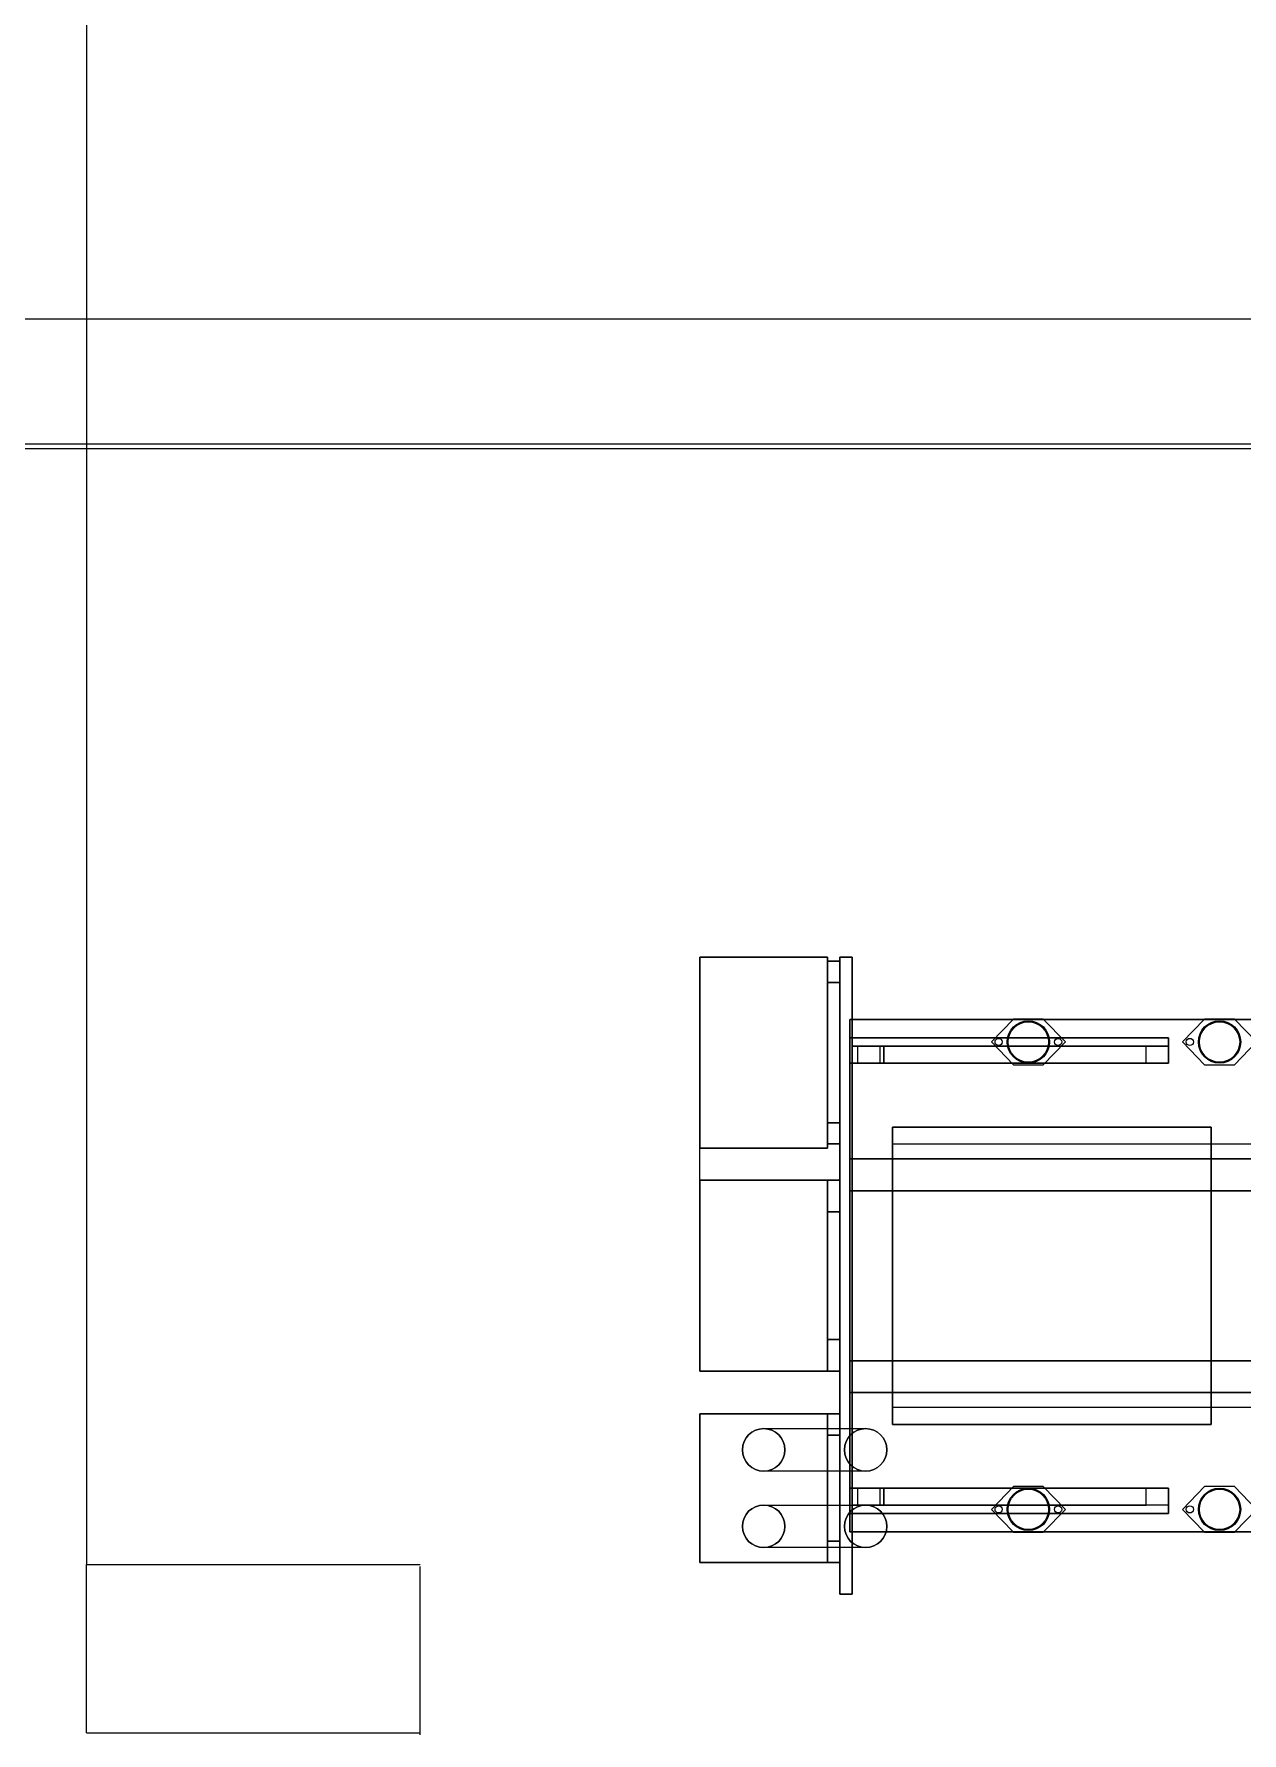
# Model space of a CAD drawing. Header units: inches. Extents: x -1128 to 651, y 96 to 845.
# Drawn here: x -973.783 to -971.213, y 693.294 to 696.908 of the extents above; entities that cross this region are included whole.
import ezdxf

# ---------------------------------------------------------------- set-up
doc = ezdxf.new("R2010")
doc.units = ezdxf.units.IN
doc.header["$MEASUREMENT"] = 0
doc.linetypes.add('DASH', pattern=[0.35, 0.25, -0.1])
for name, color, linetype in [('CABLE ROUTE OF GENERATOR AND MCC ROOM-EMBED 1_DWG$0$DwgTemplate', 7, 'Continuous'), ('EQUIPMENT LAYOUT OF TOTAL LLIGHTING-EMBED 1_DWG$0$DwgTemplate', 7, 'Continuous'), ('硅胶总平面底图 工艺装置区', 253, 'Continuous')]:
    doc.layers.add(name, color=color, linetype=linetype)

msp = doc.modelspace()

# ---------------------------------------------------------------- linework, layer by layer
at = {"color": 200, "linetype": 'DASH', "lineweight": -3, "ltscale": 500}
msp.add_line((-973.6715, 693.2942), (-973.6715, 693.6523), dxfattribs=at)
at = {"layer": 'CABLE ROUTE OF GENERATOR AND MCC ROOM-EMBED 1_DWG$0$DwgTemplate', "color": 200, "linetype": 'Continuous', "lineweight": -3}
for p, q in [((-973.6715, 693.6523), (-972.9613, 693.6523)), ((-973.6715, 693.6523), (-972.9613, 693.6523)), ((-972.9613, 693.2905), (-972.9613, 693.6487))]:
    msp.add_line(p, q, dxfattribs=at)
msp.add_lwpolyline([(-973.6715, 697.1588), (-973.6715, 693.6523)], dxfattribs=at)
at = {"layer": 'EQUIPMENT LAYOUT OF TOTAL LLIGHTING-EMBED 1_DWG$0$DwgTemplate', "color": 200, "linetype": 'Continuous', "lineweight": -3}
for p, q in [((-973.6715, 693.6523), (-972.9613, 693.6523)), ((-973.6715, 693.6523), (-972.9613, 693.6523)), ((-973.6715, 693.2942), (-972.9613, 693.2942)), ((-973.6715, 693.2942), (-972.9613, 693.2942))]:
    msp.add_line(p, q, dxfattribs=at)
at = {"layer": '硅胶总平面底图 工艺装置区', "color": 253, "linetype": 'Continuous', "lineweight": 0}
for p, q in [((-974.9974, 696.3022), (-967.6968, 696.3022)), ((-974.9974, 696.0267), (-967.6968, 696.0267)), ((-974.9927, 696.0365), (-967.6921, 696.0365)), ((-972.3663, 694.9449), (-972.3663, 694.5382)), ((-972.3663, 694.9449), (-972.3663, 694.5382)), ((-972.3663, 694.9449), (-972.0951, 694.9449)), ((-972.0951, 694.9449), (-972.3663, 694.9449)), ((-972.3663, 694.5382), (-972.3663, 694.9449)), ((-972.3663, 694.5382), (-972.3663, 694.9449)), ((-972.0951, 694.9449), (-972.3663, 694.9449)), ((-972.0951, 694.9449), (-972.3663, 694.9449)), ((-972.3663, 694.9449), (-972.0951, 694.9449)), ((-972.0951, 694.9449), (-972.3663, 694.9449)), ((-972.3663, 694.187), (-972.3663, 694.9449)), ((-972.3663, 694.187), (-972.3663, 694.9449)), ((-972.0951, 694.5382), (-972.0951, 694.9449)), ((-972.0951, 694.5382), (-972.0951, 694.9449)), ((-972.0951, 694.9449), (-972.0951, 694.5382)), ((-972.0951, 694.9449), (-972.0951, 694.5382)), ((-972.0951, 694.9449), (-972.0951, 694.5382)), ((-972.0951, 694.9449), (-972.0951, 694.5382)), ((-972.0951, 694.9359), (-972.0951, 694.8907)), ((-972.0951, 694.9359), (-972.0951, 694.8907)), ((-972.0951, 694.9359), (-972.0689, 694.9359)), ((-972.0951, 694.9359), (-972.0689, 694.9359)), ((-972.0951, 694.8907), (-972.0951, 694.9359)), ((-972.0951, 694.8907), (-972.0951, 694.9359)), ((-972.0689, 694.9359), (-972.0951, 694.9359)), ((-972.0689, 694.9359), (-972.0951, 694.9359)), ((-972.0689, 694.9359), (-972.0951, 694.9359)), ((-972.0689, 694.9359), (-972.0951, 694.9359)), ((-972.0951, 694.9359), (-972.0951, 694.8907)), ((-972.0951, 694.9359), (-972.0951, 694.8907)), ((-972.0689, 694.9449), (-972.0427, 694.9449)), ((-972.0427, 694.9449), (-972.0689, 694.9449)), ((-972.0427, 694.9449), (-972.0689, 694.9449)), ((-972.0427, 694.9449), (-972.0689, 694.9449)), ((-972.0689, 694.9449), (-972.0689, 693.5892)), ((-972.0689, 694.9449), (-972.0689, 693.5892)), ((-972.0689, 693.5892), (-972.0689, 694.9449)), ((-972.0689, 693.5892), (-972.0689, 694.9449)), ((-972.0689, 694.9449), (-972.0427, 694.9449)), ((-972.0427, 694.9449), (-972.0689, 694.9449)), ((-972.0689, 694.9449), (-972.0689, 693.5892)), ((-972.0689, 694.9449), (-972.0689, 693.5892)), ((-972.0427, 694.9449), (-972.0689, 694.9449)), ((-972.0427, 694.9449), (-972.0689, 694.9449)), ((-972.0689, 693.5892), (-972.0689, 694.9449)), ((-972.0689, 693.5892), (-972.0689, 694.9449)), ((-972.0689, 694.9449), (-972.0689, 693.5892)), ((-972.0689, 694.9449), (-972.0689, 693.5892)), ((-972.0427, 694.9449), (-972.0689, 694.9449)), ((-972.0427, 694.9449), (-972.0689, 694.9449)), ((-972.0689, 694.9359), (-972.0689, 694.9449)), ((-972.0689, 694.9359), (-972.0689, 694.9449)), ((-972.0689, 694.9449), (-972.0427, 694.9449)), ((-972.0427, 694.9449), (-972.0689, 694.9449)), ((-972.0427, 694.9449), (-972.0689, 694.9449)), ((-972.0427, 694.9449), (-972.0689, 694.9449)), ((-972.0689, 694.9359), (-972.0689, 694.9449)), ((-972.0689, 694.9359), (-972.0689, 694.9449)), ((-972.0689, 694.9359), (-972.0689, 694.8907)), ((-972.0689, 694.9359), (-972.0689, 694.8907)), ((-972.0689, 694.8907), (-972.0689, 694.9359)), ((-972.0689, 694.8907), (-972.0689, 694.9359)), ((-972.0689, 694.8907), (-972.0689, 694.9359)), ((-972.0689, 694.8907), (-972.0689, 694.9359)), ((-972.0689, 694.8907), (-972.0689, 694.9359)), ((-972.0689, 694.8907), (-972.0689, 694.9359)), ((-972.0427, 694.9449), (-972.0427, 693.5892)), ((-972.0427, 694.9449), (-972.0427, 693.5892)), ((-972.0427, 693.5892), (-972.0427, 694.9449)), ((-972.0427, 693.5892), (-972.0427, 694.9449)), ((-972.0427, 694.9449), (-972.0427, 693.9417)), ((-972.0427, 694.9449), (-972.0427, 693.9417)), ((-972.0427, 694.9449), (-972.0427, 693.5892)), ((-972.0427, 694.9449), (-972.0427, 693.5892)), ((-972.0427, 693.5892), (-972.0427, 694.9449)), ((-972.0427, 693.5892), (-972.0427, 694.9449)), ((-972.0427, 693.5892), (-972.0427, 694.9449)), ((-972.0427, 693.5892), (-972.0427, 694.9449)), ((-972.0427, 694.9449), (-972.0427, 693.9417)), ((-972.0427, 694.9449), (-972.0427, 693.9417)), ((-972.0951, 694.8907), (-972.0689, 694.8907)), ((-972.0951, 694.8907), (-972.0689, 694.8907)), ((-972.0689, 694.8907), (-972.0951, 694.8907)), ((-972.0689, 694.8907), (-972.0951, 694.8907)), ((-972.0951, 694.8907), (-972.0689, 694.8907)), ((-972.0951, 694.8907), (-972.0689, 694.8907)), ((-972.0689, 694.5924), (-972.0689, 694.8907)), ((-972.0689, 694.5924), (-972.0689, 694.8907)), ((-972.0689, 694.5924), (-972.0689, 694.8907)), ((-972.0689, 694.5924), (-972.0689, 694.8907)), ((-972.0472, 694.8121), (-972.0472, 693.722)), ((-972.0472, 694.8121), (-972.0472, 693.722)), ((-972.0472, 694.8121), (-972.0427, 694.8121)), ((-972.0427, 694.8121), (-972.0472, 694.8121)), ((-972.0472, 694.7732), (-972.0472, 694.8121)), ((-972.0472, 694.7732), (-972.0472, 694.8121)), ((-970.0334, 694.8121), (-972.0472, 694.8121)), ((-970.0334, 694.8121), (-972.0472, 694.8121)), ((-972.0427, 694.8121), (-971.1393, 694.8121)), ((-971.1393, 694.8121), (-972.0427, 694.8121)), ((-972.0427, 694.8121), (-971.1393, 694.8121)), ((-971.1393, 694.8121), (-972.0427, 694.8121)), ((-971.6992, 694.813), (-971.7462, 694.7642)), ((-971.7001, 694.8121), (-971.7462, 694.7642)), ((-971.6992, 694.813), (-971.7001, 694.8121)), ((-971.6992, 694.813), (-971.7001, 694.8121)), ((-971.6359, 694.813), (-971.6992, 694.813)), ((-971.6359, 694.813), (-971.6992, 694.813)), ((-971.6359, 694.813), (-971.6992, 694.813)), ((-971.6351, 694.8121), (-971.6359, 694.813)), ((-971.5889, 694.7642), (-971.6359, 694.813)), ((-971.6351, 694.8121), (-971.6359, 694.813)), ((-971.5889, 694.7642), (-971.6351, 694.8121)), ((-971.2925, 694.813), (-971.3395, 694.7642)), ((-971.2934, 694.8121), (-971.3395, 694.7642)), ((-971.2925, 694.813), (-971.2934, 694.8121)), ((-971.2925, 694.813), (-971.2934, 694.8121)), ((-971.2292, 694.813), (-971.2925, 694.813)), ((-971.2292, 694.813), (-971.2925, 694.813)), ((-971.2292, 694.813), (-971.2925, 694.813)), ((-971.2283, 694.8121), (-971.2292, 694.813)), ((-971.1822, 694.7642), (-971.2292, 694.813)), ((-971.2283, 694.8121), (-971.2292, 694.813)), ((-971.1822, 694.7642), (-971.2283, 694.8121)), ((-972.0472, 694.719), (-972.0472, 694.7732)), ((-972.0472, 694.719), (-972.0472, 694.7732)), ((-971.3693, 694.7732), (-972.0472, 694.7732)), ((-972.0472, 694.7732), (-971.3693, 694.7732)), ((-972.0472, 694.7732), (-972.0427, 694.7732)), ((-972.0472, 694.7732), (-972.0427, 694.7732)), ((-972.0472, 694.7732), (-972.0472, 694.719)), ((-972.0472, 694.7732), (-972.0472, 694.719)), ((-972.0472, 694.719), (-972.0472, 694.7732)), ((-972.0472, 694.719), (-972.0472, 694.7732)), ((-972.0427, 694.7732), (-971.3693, 694.7732)), ((-972.0427, 694.7732), (-971.3693, 694.7732)), ((-972.0427, 694.7732), (-971.3693, 694.7732)), ((-972.0427, 694.7732), (-971.3693, 694.7732)), ((-972.0427, 694.7551), (-972.0427, 694.719)), ((-972.0427, 694.7551), (-972.0427, 694.719)), ((-971.9749, 694.7551), (-972.0427, 694.7551)), ((-971.9749, 694.7551), (-972.0427, 694.7551)), ((-972.0427, 694.719), (-972.0427, 694.7551)), ((-972.0427, 694.719), (-972.0427, 694.7551)), ((-972.0427, 694.7551), (-971.9749, 694.7551)), ((-972.0427, 694.7551), (-971.9749, 694.7551)), ((-971.9749, 694.7551), (-972.0427, 694.7551)), ((-971.9749, 694.7551), (-972.0427, 694.7551)), ((-971.9829, 694.7551), (-972.0308, 694.7551)), ((-971.9829, 694.7551), (-972.0308, 694.7551)), ((-971.4172, 694.7551), (-972.0308, 694.7551)), ((-971.4172, 694.7551), (-972.0308, 694.7551)), ((-972.0308, 694.7551), (-972.0308, 694.719)), ((-972.0308, 694.7551), (-972.0308, 694.719)), ((-971.9829, 694.719), (-971.9829, 694.7551)), ((-971.9829, 694.719), (-971.9829, 694.7551)), ((-971.9829, 694.7551), (-971.9749, 694.7551)), ((-971.9749, 694.7551), (-971.9829, 694.7551)), ((-971.9749, 694.7551), (-971.9749, 694.719)), ((-971.9749, 694.7551), (-971.9749, 694.719)), ((-971.9749, 694.719), (-971.9749, 694.7551)), ((-971.9749, 694.719), (-971.9749, 694.7551)), ((-971.9749, 694.7551), (-971.3905, 694.7551)), ((-971.3905, 694.7551), (-971.9749, 694.7551)), ((-971.9749, 694.7551), (-971.3905, 694.7551)), ((-971.3905, 694.7551), (-971.9749, 694.7551)), ((-971.9749, 694.719), (-971.9749, 694.7551)), ((-971.9749, 694.719), (-971.9749, 694.7551)), ((-971.7462, 694.7642), (-971.6992, 694.7154)), ((-971.7462, 694.7642), (-971.6992, 694.7154)), ((-971.6359, 694.7154), (-971.5889, 694.7642)), ((-971.6359, 694.7154), (-971.5889, 694.7642)), ((-971.4172, 694.7551), (-971.3693, 694.7551)), ((-971.4172, 694.7551), (-971.3693, 694.7551)), ((-971.4172, 694.719), (-971.4172, 694.7551)), ((-971.4172, 694.719), (-971.4172, 694.7551)), ((-971.3905, 694.7551), (-971.3693, 694.7551)), ((-971.3693, 694.7551), (-971.3905, 694.7551)), ((-971.3693, 694.719), (-971.3693, 694.7732)), ((-971.3693, 694.719), (-971.3693, 694.7732)), ((-971.3693, 694.7732), (-971.3693, 694.719)), ((-971.3693, 694.7732), (-971.3693, 694.719)), ((-971.3693, 694.7732), (-971.3693, 694.719)), ((-971.3693, 694.7732), (-971.3693, 694.719)), ((-971.3693, 694.7551), (-971.3693, 694.719)), ((-971.3693, 694.7551), (-971.3693, 694.719)), ((-971.3395, 694.7642), (-971.2925, 694.7154)), ((-971.3395, 694.7642), (-971.2925, 694.7154)), ((-971.2292, 694.7154), (-971.1822, 694.7642)), ((-971.2292, 694.7154), (-971.1822, 694.7642)), ((-972.0427, 694.719), (-972.0472, 694.719)), ((-972.0472, 694.719), (-972.0427, 694.719)), ((-972.0472, 694.719), (-971.3693, 694.719)), ((-972.0472, 694.719), (-971.3693, 694.719)), ((-972.0472, 694.5155), (-972.0472, 694.719)), ((-972.0472, 694.5155), (-972.0472, 694.719)), ((-972.0427, 694.719), (-971.9749, 694.719)), ((-972.0427, 694.719), (-971.9749, 694.719)), ((-971.3905, 694.719), (-972.0427, 694.719)), ((-972.0427, 694.719), (-971.3905, 694.719)), ((-971.9749, 694.719), (-972.0427, 694.719)), ((-971.9749, 694.719), (-972.0427, 694.719)), ((-972.0427, 694.719), (-971.9749, 694.719)), ((-972.0427, 694.719), (-971.9749, 694.719)), ((-972.0308, 694.719), (-971.4172, 694.719)), ((-971.4172, 694.719), (-972.0308, 694.719)), ((-972.0308, 694.719), (-971.9829, 694.719)), ((-972.0308, 694.719), (-971.9829, 694.719)), ((-971.9749, 694.719), (-971.9829, 694.719)), ((-971.9749, 694.719), (-971.9829, 694.719)), ((-971.3905, 694.719), (-971.9749, 694.719)), ((-971.3905, 694.719), (-971.9749, 694.719)), ((-971.3905, 694.719), (-971.9749, 694.719)), ((-971.3905, 694.719), (-971.9749, 694.719)), ((-971.6992, 694.7154), (-971.6359, 694.7154)), ((-971.6992, 694.7154), (-971.6359, 694.7154)), ((-971.3693, 694.719), (-971.4172, 694.719)), ((-971.3693, 694.719), (-971.4172, 694.719)), ((-971.3693, 694.719), (-971.3905, 694.719)), ((-971.3905, 694.719), (-971.3693, 694.719)), ((-971.3693, 694.719), (-971.3905, 694.719)), ((-971.3693, 694.719), (-971.3905, 694.719)), ((-971.3693, 694.719), (-971.3905, 694.719)), ((-971.3905, 694.719), (-971.3693, 694.719)), ((-971.2925, 694.7154), (-971.2292, 694.7154)), ((-971.2925, 694.7154), (-971.2292, 694.7154)), ((-972.0951, 694.5924), (-972.0689, 694.5924)), ((-972.0951, 694.5924), (-972.0689, 694.5924)), ((-972.0689, 694.5924), (-972.0951, 694.5924)), ((-972.0689, 694.5924), (-972.0951, 694.5924)), ((-972.0951, 694.5924), (-972.0951, 694.5472)), ((-972.0951, 694.5924), (-972.0951, 694.5472)), ((-972.0951, 694.5472), (-972.0951, 694.5924)), ((-972.0951, 694.5472), (-972.0951, 694.5924)), ((-972.0689, 694.5924), (-972.0951, 694.5924)), ((-972.0689, 694.5924), (-972.0951, 694.5924)), ((-972.0951, 694.5924), (-972.0951, 694.5472)), ((-972.0951, 694.5924), (-972.0951, 694.5472)), ((-972.0689, 694.5472), (-972.0689, 694.5924)), ((-972.0689, 694.5472), (-972.0689, 694.5924)), ((-972.0689, 694.5472), (-972.0689, 694.5924)), ((-972.0689, 694.5472), (-972.0689, 694.5924)), ((-972.0689, 694.5924), (-972.0689, 694.5472)), ((-972.0689, 694.5924), (-972.0689, 694.5472)), ((-972.0689, 694.5472), (-972.0689, 694.5924)), ((-972.0689, 694.5472), (-972.0689, 694.5924)), ((-971.9568, 694.5833), (-971.9568, 693.9506)), ((-971.9568, 694.5833), (-971.9568, 693.9506)), ((-971.2789, 694.5833), (-971.9568, 694.5833)), ((-971.2789, 694.5833), (-971.9568, 694.5833)), ((-971.9568, 693.9506), (-971.9568, 694.5833)), ((-971.9568, 693.9506), (-971.9568, 694.5833)), ((-971.9568, 694.5833), (-971.2789, 694.5833)), ((-971.9568, 694.5833), (-971.2789, 694.5833)), ((-971.2789, 694.5833), (-971.9568, 694.5833)), ((-971.2789, 694.5833), (-971.9568, 694.5833)), ((-971.9568, 694.5833), (-971.9568, 693.9506)), ((-971.9568, 694.5833), (-971.9568, 693.9506)), ((-971.2789, 694.5833), (-971.2789, 693.9506)), ((-971.2789, 694.5833), (-971.2789, 693.9506)), ((-971.2789, 693.9506), (-971.2789, 694.5833)), ((-971.2789, 693.9506), (-971.2789, 694.5833)), ((-971.2789, 693.9506), (-971.2789, 694.5833)), ((-971.2789, 693.9506), (-971.2789, 694.5833)), ((-972.3663, 694.5382), (-972.0951, 694.5382)), ((-972.0951, 694.5382), (-972.3663, 694.5382)), ((-972.0951, 694.5382), (-972.3663, 694.5382)), ((-972.0951, 694.5382), (-972.3663, 694.5382)), ((-972.0951, 694.5382), (-972.1204, 694.5382)), ((-972.0951, 694.5382), (-972.1204, 694.5382)), ((-972.0689, 694.5472), (-972.0951, 694.5472)), ((-972.0689, 694.5472), (-972.0951, 694.5472)), ((-972.0951, 694.5472), (-972.0689, 694.5472)), ((-972.0951, 694.5472), (-972.0689, 694.5472)), ((-972.0951, 694.5472), (-972.0689, 694.5472)), ((-972.0951, 694.5472), (-972.0689, 694.5472)), ((-972.0689, 694.4704), (-972.0689, 694.5472)), ((-972.0689, 694.4704), (-972.0689, 694.5472)), ((-972.0689, 694.4704), (-972.0689, 694.5472)), ((-972.0689, 694.4704), (-972.0689, 694.5472)), ((-971.9568, 693.9868), (-971.9568, 694.5471)), ((-971.9568, 694.5471), (-971.9568, 693.9868)), ((-971.2789, 694.5471), (-971.9568, 694.5471)), ((-971.1424, 694.5471), (-971.2789, 694.5471)), ((-971.1424, 694.5471), (-971.2789, 694.5471)), ((-972.0472, 694.5155), (-972.0472, 694.4477)), ((-972.0472, 694.5155), (-972.0472, 694.4477)), ((-972.0472, 694.0184), (-972.0472, 694.5155)), ((-972.0472, 694.0184), (-972.0472, 694.5155)), ((-972.0427, 694.5155), (-972.0472, 694.5155)), ((-972.0472, 694.5155), (-972.0427, 694.5155)), ((-972.0472, 694.0184), (-972.0472, 694.5155)), ((-972.0472, 694.0184), (-972.0472, 694.5155)), ((-971.9568, 694.5155), (-972.0427, 694.5155)), ((-972.0427, 694.5155), (-971.9568, 694.5155)), ((-971.9568, 694.5155), (-972.0427, 694.5155)), ((-972.0427, 694.5155), (-971.9568, 694.5155)), ((-971.0982, 694.5155), (-971.9568, 694.5155)), ((-971.9568, 694.5155), (-971.0982, 694.5155)), ((-972.0951, 694.4704), (-972.3663, 694.4704)), ((-972.0951, 694.4704), (-972.3663, 694.4704)), ((-972.0951, 694.4704), (-972.3663, 694.4704)), ((-972.0951, 694.4704), (-972.3663, 694.4704)), ((-972.3663, 694.0637), (-972.3663, 694.4704)), ((-972.3663, 694.0637), (-972.3663, 694.4704)), ((-972.3663, 694.0637), (-972.3663, 694.4704)), ((-972.3663, 694.0637), (-972.3663, 694.4704)), ((-972.3663, 694.4704), (-972.0951, 694.4704)), ((-972.0951, 694.4704), (-972.3663, 694.4704)), ((-972.3663, 694.4704), (-972.3663, 694.0637)), ((-972.3663, 694.4704), (-972.3663, 694.0637)), ((-972.3663, 694.4704), (-972.0951, 694.4704)), ((-972.0951, 694.4704), (-972.3663, 694.4704)), ((-972.3663, 694.4704), (-972.3663, 694.0637)), ((-972.3663, 694.4704), (-972.3663, 694.0637)), ((-972.1142, 694.4704), (-972.0951, 694.4704)), ((-972.0951, 694.4704), (-972.1142, 694.4704)), ((-972.0951, 694.4704), (-972.0951, 694.0637)), ((-972.0951, 694.4704), (-972.0951, 694.0637)), ((-972.0951, 694.4704), (-972.0951, 694.4026)), ((-972.0951, 694.4704), (-972.0951, 694.4026)), ((-972.0951, 694.4026), (-972.0951, 694.4704)), ((-972.0951, 694.4026), (-972.0951, 694.4704)), ((-972.0951, 694.4704), (-972.0951, 694.4026)), ((-972.0951, 694.4704), (-972.0951, 694.4026)), ((-972.0951, 694.0637), (-972.0951, 694.4704)), ((-972.0951, 694.0637), (-972.0951, 694.4704)), ((-972.0951, 694.4704), (-972.0689, 694.4704)), ((-972.0951, 694.4704), (-972.0689, 694.4704)), ((-972.0689, 694.4704), (-972.0951, 694.4704)), ((-972.0689, 694.4704), (-972.0951, 694.4704)), ((-972.0951, 694.0637), (-972.0951, 694.4704)), ((-972.0951, 694.0637), (-972.0951, 694.4704)), ((-972.0689, 694.4704), (-972.0951, 694.4704)), ((-972.0689, 694.4704), (-972.0951, 694.4704)), ((-972.0951, 694.4704), (-972.0951, 694.4026)), ((-972.0951, 694.4704), (-972.0951, 694.4026)), ((-972.0689, 694.4026), (-972.0689, 694.4704)), ((-972.0689, 694.4026), (-972.0689, 694.4704)), ((-972.0689, 694.4704), (-972.0689, 694.4026)), ((-972.0689, 694.4704), (-972.0689, 694.4026)), ((-972.0689, 694.4026), (-972.0689, 694.4704)), ((-972.0689, 694.4026), (-972.0689, 694.4704)), ((-972.0689, 694.4026), (-972.0689, 694.4704)), ((-972.0689, 694.4026), (-972.0689, 694.4704)), ((-972.0472, 694.4477), (-972.0427, 694.4477)), ((-972.0427, 694.4477), (-972.0472, 694.4477)), ((-972.0472, 694.4477), (-972.0472, 694.0862)), ((-972.0472, 694.4477), (-972.0472, 694.0862)), ((-972.0427, 694.4477), (-971.9568, 694.4477)), ((-971.9568, 694.4477), (-972.0427, 694.4477)), ((-972.0427, 694.4477), (-971.9568, 694.4477)), ((-971.9568, 694.4477), (-972.0427, 694.4477)), ((-971.9568, 694.4477), (-971.0982, 694.4477)), ((-971.0982, 694.4477), (-971.9568, 694.4477)), ((-972.0951, 694.4026), (-972.0689, 694.4026)), ((-972.0951, 694.4026), (-972.0689, 694.4026)), ((-972.0951, 694.4026), (-972.0951, 694.1315)), ((-972.0951, 694.4026), (-972.0951, 694.1315)), ((-972.0689, 694.4026), (-972.0951, 694.4026)), ((-972.0689, 694.4026), (-972.0951, 694.4026)), ((-972.0951, 694.4026), (-972.0951, 694.1315)), ((-972.0951, 694.4026), (-972.0951, 694.1315)), ((-972.0951, 694.4026), (-972.0689, 694.4026)), ((-972.0951, 694.4026), (-972.0689, 694.4026)), ((-972.0689, 694.1315), (-972.0689, 694.4026)), ((-972.0689, 694.1315), (-972.0689, 694.4026)), ((-972.0689, 694.1315), (-972.0689, 694.4026)), ((-972.0689, 694.1315), (-972.0689, 694.4026)), ((-972.3663, 694.0637), (-972.3663, 694.187)), ((-972.3663, 694.0637), (-972.3663, 694.187)), ((-972.0951, 694.1315), (-972.0689, 694.1315)), ((-972.0951, 694.1315), (-972.0689, 694.1315)), ((-972.0951, 694.0637), (-972.0951, 694.1315)), ((-972.0951, 694.0637), (-972.0951, 694.1315)), ((-972.0951, 694.1315), (-972.0951, 694.0637)), ((-972.0951, 694.1315), (-972.0951, 694.0637)), ((-972.0951, 694.1315), (-972.0951, 694.0637)), ((-972.0951, 694.1315), (-972.0951, 694.0637)), ((-972.0689, 694.1315), (-972.0951, 694.1315)), ((-972.0689, 694.1315), (-972.0951, 694.1315)), ((-972.0689, 694.1315), (-972.0951, 694.1315)), ((-972.0689, 694.1315), (-972.0951, 694.1315)), ((-972.0951, 694.1315), (-972.0951, 694.0637)), ((-972.0951, 694.1315), (-972.0951, 694.0637)), ((-972.0689, 694.0637), (-972.0689, 694.1315)), ((-972.0689, 694.0637), (-972.0689, 694.1315)), ((-972.0689, 694.1315), (-972.0689, 694.0637)), ((-972.0689, 694.1315), (-972.0689, 694.0637)), ((-972.0689, 694.0637), (-972.0689, 694.1315)), ((-972.0689, 694.0637), (-972.0689, 694.1315)), ((-972.0689, 694.0637), (-972.0689, 694.1315)), ((-972.0689, 694.0637), (-972.0689, 694.1315)), ((-972.3663, 694.0637), (-972.0951, 694.0637)), ((-972.0951, 694.0637), (-972.3663, 694.0637)), ((-972.0951, 694.0637), (-972.3663, 694.0637)), ((-972.0951, 694.0637), (-972.3663, 694.0637)), ((-972.3663, 694.0637), (-972.0951, 694.0637)), ((-972.0951, 694.0637), (-972.3663, 694.0637)), ((-972.0951, 694.0637), (-972.3663, 694.0637)), ((-972.0951, 694.0637), (-972.3663, 694.0637)), ((-972.0951, 694.0637), (-972.3663, 694.0637)), ((-972.0951, 694.0637), (-972.3663, 694.0637)), ((-972.0951, 694.0637), (-972.0689, 694.0637)), ((-972.0951, 694.0637), (-972.0689, 694.0637)), ((-972.0689, 694.0637), (-972.0951, 694.0637)), ((-972.0689, 694.0637), (-972.0951, 694.0637)), ((-972.0951, 694.0637), (-972.0689, 694.0637)), ((-972.0951, 694.0637), (-972.0689, 694.0637)), ((-972.0689, 693.9733), (-972.0689, 694.0637)), ((-972.0689, 693.9733), (-972.0689, 694.0637)), ((-972.0689, 693.9733), (-972.0689, 694.0637)), ((-972.0689, 693.9733), (-972.0689, 694.0637)), ((-972.0427, 694.0862), (-972.0472, 694.0862)), ((-972.0472, 694.0862), (-972.0427, 694.0862)), ((-972.0472, 694.0862), (-972.0472, 694.0184)), ((-972.0472, 694.0184), (-972.0472, 694.0862)), ((-971.9568, 694.0862), (-972.0427, 694.0862)), ((-972.0427, 694.0862), (-971.9568, 694.0862)), ((-971.9568, 694.0862), (-972.0427, 694.0862)), ((-972.0427, 694.0862), (-971.9568, 694.0862)), ((-971.0982, 694.0862), (-971.9568, 694.0862)), ((-971.9568, 694.0862), (-971.0982, 694.0862)), ((-972.0472, 693.8151), (-972.0472, 694.0184)), ((-972.0472, 693.8151), (-972.0472, 694.0184)), ((-972.0472, 694.0184), (-972.0427, 694.0184)), ((-972.0427, 694.0184), (-972.0472, 694.0184)), ((-972.0427, 694.0184), (-971.9568, 694.0184)), ((-971.9568, 694.0184), (-972.0427, 694.0184)), ((-972.0427, 694.0184), (-971.9568, 694.0184)), ((-971.9568, 694.0184), (-972.0427, 694.0184)), ((-971.9568, 694.0184), (-971.0982, 694.0184)), ((-971.0982, 694.0184), (-971.9568, 694.0184)), ((-972.0951, 693.9733), (-972.3663, 693.9733)), ((-972.0951, 693.9733), (-972.3663, 693.9733)), ((-972.3663, 693.9733), (-972.3663, 693.6569)), ((-972.3663, 693.9733), (-972.3663, 693.6569)), ((-972.3663, 693.6569), (-972.3663, 693.9733)), ((-972.3663, 693.6569), (-972.3663, 693.9733)), ((-972.3663, 693.9733), (-972.0951, 693.9733)), ((-972.0951, 693.9733), (-972.3663, 693.9733)), ((-972.3663, 693.9733), (-972.0951, 693.9733)), ((-972.0951, 693.9733), (-972.3663, 693.9733)), ((-972.3663, 693.6569), (-972.3663, 693.9733)), ((-972.3663, 693.6569), (-972.3663, 693.9733)), ((-972.0951, 693.6569), (-972.0951, 693.9733)), ((-972.0951, 693.6569), (-972.0951, 693.9733)), ((-972.0689, 693.9733), (-972.0951, 693.9733)), ((-972.0689, 693.9733), (-972.0951, 693.9733)), ((-972.0951, 693.9733), (-972.0951, 693.9417)), ((-972.0951, 693.9733), (-972.0951, 693.9417)), ((-972.0951, 693.9281), (-972.0951, 693.9733)), ((-972.0951, 693.9281), (-972.0951, 693.9733)), ((-972.0951, 693.9733), (-972.0951, 693.9417)), ((-972.0951, 693.9733), (-972.0951, 693.9417)), ((-972.0951, 693.9733), (-972.0689, 693.9733)), ((-972.0951, 693.9733), (-972.0689, 693.9733)), ((-972.0689, 693.9733), (-972.0951, 693.9733)), ((-972.0689, 693.9733), (-972.0951, 693.9733)), ((-972.0951, 693.9733), (-972.0951, 693.9417)), ((-972.0951, 693.9733), (-972.0951, 693.9417)), ((-972.0951, 693.9733), (-972.0951, 693.9417)), ((-972.0951, 693.9733), (-972.0951, 693.9417)), ((-972.0689, 693.9417), (-972.0689, 693.9733)), ((-972.0689, 693.9417), (-972.0689, 693.9733)), ((-972.0689, 693.9733), (-972.0689, 693.9281)), ((-972.0689, 693.9733), (-972.0689, 693.9281)), ((-972.0689, 693.9281), (-972.0689, 693.9733)), ((-972.0689, 693.9281), (-972.0689, 693.9733)), ((-972.0689, 693.9417), (-972.0689, 693.9733)), ((-972.0689, 693.9417), (-972.0689, 693.9733)), ((-971.2789, 693.9868), (-971.9568, 693.9868)), ((-971.1424, 693.9868), (-971.2789, 693.9868)), ((-971.1424, 693.9868), (-971.2789, 693.9868)), ((-972.2307, 693.9417), (-972.0138, 693.9417)), ((-972.2307, 693.9417), (-972.0138, 693.9417)), ((-972.0951, 693.9417), (-972.0951, 693.9281)), ((-972.0951, 693.9417), (-972.0951, 693.9281)), ((-972.0951, 693.9417), (-972.0951, 693.8513)), ((-972.0951, 693.9417), (-972.0951, 693.8513)), ((-972.0951, 693.9281), (-972.0689, 693.9281)), ((-972.0951, 693.9281), (-972.0689, 693.9281)), ((-972.0689, 693.9281), (-972.0951, 693.9281)), ((-972.0689, 693.9281), (-972.0951, 693.9281)), ((-972.0689, 693.9281), (-972.0689, 693.9417)), ((-972.0689, 693.9281), (-972.0689, 693.9417)), ((-972.0689, 693.8513), (-972.0689, 693.9281)), ((-972.0689, 693.8513), (-972.0689, 693.9281)), ((-972.0427, 693.9417), (-972.0427, 693.8513)), ((-972.0427, 693.9417), (-972.0427, 693.8513)), ((-971.9568, 693.9506), (-971.2789, 693.9506)), ((-971.9568, 693.9506), (-971.2789, 693.9506)), ((-971.2789, 693.9506), (-971.9568, 693.9506)), ((-971.2789, 693.9506), (-971.9568, 693.9506)), ((-971.9568, 693.9506), (-971.2789, 693.9506)), ((-971.9568, 693.9506), (-971.2789, 693.9506)), ((-972.0138, 693.8513), (-972.2307, 693.8513)), ((-972.0138, 693.8513), (-972.2307, 693.8513)), ((-972.0951, 693.8513), (-972.0951, 693.779)), ((-972.0951, 693.8513), (-972.0951, 693.779)), ((-972.0951, 693.8513), (-972.0951, 693.779)), ((-972.0951, 693.8513), (-972.0951, 693.779)), ((-972.0689, 693.779), (-972.0689, 693.8513)), ((-972.0689, 693.779), (-972.0689, 693.8513)), ((-972.0689, 693.779), (-972.0689, 693.8513)), ((-972.0689, 693.779), (-972.0689, 693.8513)), ((-972.0427, 693.8513), (-972.0427, 693.779)), ((-972.0427, 693.8513), (-972.0427, 693.779)), ((-972.0427, 693.8513), (-972.0427, 693.779)), ((-972.0427, 693.8513), (-972.0427, 693.779)), ((-972.0472, 693.8151), (-972.0427, 693.8151)), ((-972.0472, 693.8151), (-972.0427, 693.8151)), ((-972.0472, 693.8151), (-972.0472, 693.7609)), ((-972.0472, 693.8151), (-972.0472, 693.7609)), ((-972.0472, 693.7609), (-972.0472, 693.8151)), ((-972.0472, 693.7609), (-972.0472, 693.8151)), ((-971.3693, 693.8151), (-972.0472, 693.8151)), ((-972.0472, 693.8151), (-971.3693, 693.8151)), ((-972.0472, 693.7609), (-972.0472, 693.8151)), ((-972.0472, 693.7609), (-972.0472, 693.8151)), ((-972.0427, 693.8151), (-971.3905, 693.8151)), ((-972.0427, 693.8151), (-971.3905, 693.8151)), ((-971.9749, 693.8151), (-972.0427, 693.8151)), ((-971.9749, 693.8151), (-972.0427, 693.8151)), ((-972.0427, 693.8151), (-971.9749, 693.8151)), ((-972.0427, 693.8151), (-971.9749, 693.8151)), ((-972.0427, 693.779), (-972.0427, 693.8151)), ((-972.0427, 693.779), (-972.0427, 693.8151)), ((-972.0427, 693.8151), (-972.0427, 693.779)), ((-972.0427, 693.8151), (-972.0427, 693.779)), ((-971.9749, 693.8151), (-972.0427, 693.8151)), ((-971.9749, 693.8151), (-972.0427, 693.8151)), ((-972.0308, 693.8151), (-972.0308, 693.779)), ((-972.0308, 693.8151), (-972.0308, 693.779)), ((-971.9829, 693.8151), (-972.0308, 693.8151)), ((-971.9829, 693.8151), (-972.0308, 693.8151)), ((-971.4172, 693.8151), (-972.0308, 693.8151)), ((-971.4172, 693.8151), (-972.0308, 693.8151)), ((-971.9829, 693.8151), (-971.9749, 693.8151)), ((-971.9749, 693.8151), (-971.9829, 693.8151)), ((-971.9829, 693.779), (-971.9829, 693.8151)), ((-971.9829, 693.779), (-971.9829, 693.8151)), ((-971.9749, 693.779), (-971.9749, 693.8151)), ((-971.9749, 693.779), (-971.9749, 693.8151)), ((-971.9749, 693.8151), (-971.9749, 693.779)), ((-971.9749, 693.8151), (-971.9749, 693.779)), ((-971.9749, 693.8151), (-971.3905, 693.8151)), ((-971.3905, 693.8151), (-971.9749, 693.8151)), ((-971.9749, 693.779), (-971.9749, 693.8151)), ((-971.9749, 693.779), (-971.9749, 693.8151)), ((-971.9749, 693.8151), (-971.3905, 693.8151)), ((-971.3905, 693.8151), (-971.9749, 693.8151)), ((-971.6992, 693.8187), (-971.7462, 693.7699)), ((-971.6992, 693.8187), (-971.7462, 693.7699)), ((-971.6359, 693.8187), (-971.6992, 693.8187)), ((-971.6359, 693.8187), (-971.6992, 693.8187)), ((-971.5889, 693.7699), (-971.6359, 693.8187)), ((-971.5889, 693.7699), (-971.6359, 693.8187)), ((-971.4172, 693.8151), (-971.3693, 693.8151)), ((-971.4172, 693.8151), (-971.3693, 693.8151)), ((-971.4172, 693.779), (-971.4172, 693.8151)), ((-971.4172, 693.779), (-971.4172, 693.8151)), ((-971.3905, 693.8151), (-971.3693, 693.8151)), ((-971.3905, 693.8151), (-971.3693, 693.8151)), ((-971.3905, 693.8151), (-971.3693, 693.8151)), ((-971.3693, 693.8151), (-971.3905, 693.8151)), ((-971.3905, 693.8151), (-971.3693, 693.8151)), ((-971.3905, 693.8151), (-971.3693, 693.8151)), ((-971.3693, 693.8151), (-971.3693, 693.7609)), ((-971.3693, 693.8151), (-971.3693, 693.7609)), ((-971.3693, 693.7609), (-971.3693, 693.8151)), ((-971.3693, 693.7609), (-971.3693, 693.8151)), ((-971.3693, 693.8151), (-971.3693, 693.779)), ((-971.3693, 693.8151), (-971.3693, 693.779)), ((-971.3693, 693.8151), (-971.3693, 693.7609)), ((-971.3693, 693.8151), (-971.3693, 693.7609)), ((-971.2925, 693.8187), (-971.3395, 693.7699)), ((-971.2925, 693.8187), (-971.3395, 693.7699)), ((-971.2292, 693.8187), (-971.2925, 693.8187)), ((-971.2292, 693.8187), (-971.2925, 693.8187)), ((-971.1822, 693.7699), (-971.2292, 693.8187)), ((-971.1822, 693.7699), (-971.2292, 693.8187)), ((-972.2307, 693.779), (-972.0138, 693.779)), ((-972.2307, 693.779), (-972.0138, 693.779)), ((-972.0951, 693.779), (-972.0951, 693.6886)), ((-972.0951, 693.779), (-972.0951, 693.6886)), ((-972.0689, 693.7021), (-972.0689, 693.779)), ((-972.0689, 693.7021), (-972.0689, 693.779)), ((-972.0427, 693.779), (-972.0427, 693.6886)), ((-972.0427, 693.779), (-972.0427, 693.6886)), ((-971.9749, 693.779), (-972.0427, 693.779)), ((-971.9749, 693.779), (-972.0427, 693.779)), ((-972.0427, 693.779), (-972.0138, 693.779)), ((-972.0427, 693.779), (-972.0138, 693.779)), ((-972.0308, 693.779), (-971.4172, 693.779)), ((-971.4172, 693.779), (-972.0308, 693.779)), ((-972.0308, 693.779), (-971.9829, 693.779)), ((-972.0308, 693.779), (-971.9829, 693.779)), ((-972.0138, 693.779), (-971.9749, 693.779)), ((-972.0138, 693.779), (-971.9749, 693.779)), ((-972.0138, 693.779), (-971.9749, 693.779)), ((-972.0138, 693.779), (-971.9749, 693.779)), ((-971.9749, 693.779), (-971.9829, 693.779)), ((-971.9749, 693.779), (-971.9829, 693.779)), ((-971.3905, 693.779), (-971.9749, 693.779)), ((-971.3905, 693.779), (-971.9749, 693.779)), ((-971.3905, 693.779), (-971.9749, 693.779)), ((-971.3905, 693.779), (-971.9749, 693.779)), ((-971.3693, 693.779), (-971.4172, 693.779)), ((-971.3693, 693.779), (-971.4172, 693.779)), ((-971.3693, 693.779), (-971.3905, 693.779)), ((-971.3693, 693.779), (-971.3905, 693.779)), ((-971.9776, 693.7609), (-972.0472, 693.7609)), ((-972.0472, 693.7609), (-971.9776, 693.7609)), ((-972.0472, 693.722), (-972.0472, 693.7609)), ((-972.0472, 693.722), (-972.0472, 693.7609)), ((-972.0472, 693.7609), (-971.3693, 693.7609)), ((-972.0472, 693.7609), (-971.3693, 693.7609)), ((-971.3693, 693.7609), (-971.9776, 693.7609)), ((-971.9776, 693.7609), (-971.3693, 693.7609)), ((-971.3693, 693.7609), (-971.9776, 693.7609)), ((-971.9776, 693.7609), (-971.3693, 693.7609)), ((-971.7462, 693.7699), (-971.6992, 693.7211)), ((-971.7462, 693.7699), (-971.7001, 693.722)), ((-971.6359, 693.7211), (-971.5889, 693.7699)), ((-971.6351, 693.722), (-971.5889, 693.7699)), ((-971.3395, 693.7699), (-971.2934, 693.722)), ((-971.3395, 693.7699), (-971.2925, 693.7211)), ((-971.2292, 693.7211), (-971.1822, 693.7699)), ((-971.2283, 693.722), (-971.1822, 693.7699)), ((-972.0951, 693.7021), (-972.0951, 693.6886)), ((-972.0951, 693.7021), (-972.0951, 693.6886)), ((-972.0951, 693.7021), (-972.0689, 693.7021)), ((-972.0951, 693.7021), (-972.0689, 693.7021)), ((-972.0689, 693.7021), (-972.0951, 693.7021)), ((-972.0689, 693.7021), (-972.0951, 693.7021)), ((-972.0951, 693.6569), (-972.0951, 693.7021)), ((-972.0951, 693.6569), (-972.0951, 693.7021)), ((-972.0689, 693.6886), (-972.0689, 693.7021)), ((-972.0689, 693.6886), (-972.0689, 693.7021)), ((-972.0689, 693.6569), (-972.0689, 693.7021)), ((-972.0689, 693.6569), (-972.0689, 693.7021)), ((-972.0689, 693.7021), (-972.0689, 693.6569)), ((-972.0689, 693.7021), (-972.0689, 693.6569)), ((-971.9701, 693.722), (-972.0472, 693.722)), ((-971.9701, 693.722), (-972.0472, 693.722)), ((-972.0472, 693.722), (-970.0334, 693.722)), ((-970.0334, 693.722), (-972.0472, 693.722)), ((-971.2102, 693.722), (-971.9701, 693.722)), ((-971.2102, 693.722), (-971.9701, 693.722)), ((-971.2102, 693.722), (-971.9701, 693.722)), ((-971.2102, 693.722), (-971.9701, 693.722)), ((-971.7001, 693.722), (-971.6992, 693.7211)), ((-971.7001, 693.722), (-971.6992, 693.7211)), ((-971.6992, 693.7211), (-971.6359, 693.7211)), ((-971.6992, 693.7211), (-971.6359, 693.7211)), ((-971.6992, 693.7211), (-971.6359, 693.7211)), ((-971.6359, 693.7211), (-971.6351, 693.722)), ((-971.6359, 693.7211), (-971.6351, 693.722)), ((-971.2934, 693.722), (-971.2925, 693.7211)), ((-971.2934, 693.722), (-971.2925, 693.7211)), ((-971.2925, 693.7211), (-971.2292, 693.7211)), ((-971.2925, 693.7211), (-971.2292, 693.7211)), ((-971.2925, 693.7211), (-971.2292, 693.7211)), ((-971.2292, 693.7211), (-971.2283, 693.722)), ((-971.2292, 693.7211), (-971.2283, 693.722)), ((-972.0138, 693.6886), (-972.2307, 693.6886)), ((-972.0138, 693.6886), (-972.2307, 693.6886)), ((-972.0951, 693.6886), (-972.0951, 693.6569)), ((-972.0951, 693.6886), (-972.0951, 693.6569)), ((-972.0951, 693.6886), (-972.0951, 693.6569)), ((-972.0951, 693.6886), (-972.0951, 693.6569)), ((-972.0951, 693.6886), (-972.0951, 693.6569)), ((-972.0951, 693.6886), (-972.0951, 693.6569)), ((-972.0951, 693.6886), (-972.0951, 693.6569)), ((-972.0951, 693.6886), (-972.0951, 693.6569)), ((-972.0689, 693.6569), (-972.0689, 693.6886)), ((-972.0689, 693.6569), (-972.0689, 693.6886)), ((-972.0689, 693.6569), (-972.0689, 693.6886)), ((-972.0689, 693.6569), (-972.0689, 693.6886)), ((-972.0427, 693.6886), (-972.0427, 693.5892)), ((-972.0427, 693.6886), (-972.0427, 693.5892)), ((-972.0427, 693.6886), (-972.0427, 693.5892)), ((-972.0427, 693.6886), (-972.0427, 693.5892)), ((-972.3663, 693.6569), (-972.0951, 693.6569)), ((-972.0951, 693.6569), (-972.3663, 693.6569)), ((-972.0951, 693.6569), (-972.3663, 693.6569)), ((-972.0951, 693.6569), (-972.3663, 693.6569)), ((-972.0951, 693.6569), (-972.3663, 693.6569)), ((-972.0951, 693.6569), (-972.3663, 693.6569)), ((-972.0951, 693.6569), (-972.0689, 693.6569)), ((-972.0951, 693.6569), (-972.0689, 693.6569)), ((-972.0689, 693.6569), (-972.0951, 693.6569)), ((-972.0689, 693.6569), (-972.0951, 693.6569)), ((-972.0951, 693.6569), (-972.0689, 693.6569)), ((-972.0951, 693.6569), (-972.0689, 693.6569)), ((-972.0689, 693.5892), (-972.0689, 693.6569)), ((-972.0689, 693.5892), (-972.0689, 693.6569)), ((-972.0689, 693.5892), (-972.0689, 693.6569)), ((-972.0689, 693.5892), (-972.0689, 693.6569)), ((-972.0427, 693.5892), (-972.0689, 693.5892)), ((-972.0427, 693.5892), (-972.0689, 693.5892)), ((-972.0427, 693.5892), (-972.0689, 693.5892)), ((-972.0427, 693.5892), (-972.0689, 693.5892)), ((-972.0689, 693.5892), (-972.0427, 693.5892)), ((-972.0427, 693.5892), (-972.0689, 693.5892)), ((-972.0689, 693.5892), (-972.0427, 693.5892)), ((-972.0427, 693.5892), (-972.0689, 693.5892)), ((-972.0689, 693.5892), (-972.0427, 693.5892)), ((-972.0427, 693.5892), (-972.0689, 693.5892)), ((-972.0427, 693.5892), (-972.0689, 693.5892)), ((-972.0427, 693.5892), (-972.0689, 693.5892)), ((-972.0689, 693.5892), (-972.0427, 693.5892)), ((-972.0427, 693.5892), (-972.0689, 693.5892))]:
    msp.add_line(p, q, dxfattribs=at)
for centre, radius in [((-971.6676, 694.7642), 0.0451), ((-971.6676, 694.7642), 0.0429), ((-971.2608, 694.7642), 0.0451), ((-971.2608, 694.7642), 0.0429), ((-971.7308, 694.7642), 0.00768), ((-971.7308, 694.7642), 0.00768), ((-971.6043, 694.7642), 0.00768), ((-971.6043, 694.7642), 0.00768), ((-971.3241, 694.7642), 0.00768), ((-971.3241, 694.7642), 0.00768), ((-972.2307, 693.8965), 0.0452), ((-972.2307, 693.8965), 0.0452), ((-972.0138, 693.8965), 0.0452), ((-972.0138, 693.8965), 0.0452), ((-971.6676, 693.7699), 0.0451), ((-971.6676, 693.7699), 0.0429), ((-971.2608, 693.7699), 0.0451), ((-971.2608, 693.7699), 0.0429), ((-972.2307, 693.7338), 0.0452), ((-972.2307, 693.7338), 0.0452), ((-972.0138, 693.7338), 0.0452), ((-972.0138, 693.7338), 0.0452), ((-971.7308, 693.7699), 0.00768), ((-971.7308, 693.7699), 0.00768), ((-971.6043, 693.7699), 0.00768), ((-971.6043, 693.7699), 0.00768), ((-971.3241, 693.7699), 0.00768), ((-971.3241, 693.7699), 0.00768)]:
    msp.add_circle(centre, radius, dxfattribs=at)
for centre, start, end in [((-972.2307, 693.8965), 90, 270), ((-972.2307, 693.8965), 90, 270), ((-972.2307, 693.8965), 90, 270), ((-972.2307, 693.8965), 90, 270), ((-972.2307, 693.8965), 270, 90), ((-972.2307, 693.8965), 270, 90), ((-972.0138, 693.8965), 90, 270), ((-972.0138, 693.8965), 90, 270), ((-972.0138, 693.8965), 270, 90), ((-972.0138, 693.8965), 270, 90), ((-972.0138, 693.8965), 0, 90), ((-972.0138, 693.8965), 0, 90), ((-972.0138, 693.8965), 270, 0), ((-972.0138, 693.8965), 270, 0), ((-972.2307, 693.7338), 90, 270), ((-972.2307, 693.7338), 90, 270), ((-972.2307, 693.7338), 90, 270), ((-972.2307, 693.7338), 90, 270), ((-972.2307, 693.7338), 270, 90), ((-972.2307, 693.7338), 270, 90), ((-972.0138, 693.7338), 90, 270), ((-972.0138, 693.7338), 90, 270), ((-972.0138, 693.7338), 270, 90), ((-972.0138, 693.7338), 270, 90), ((-972.0138, 693.7338), 270, 90), ((-972.0138, 693.7338), 270, 90)]:
    msp.add_arc(centre, 0.0452, start, end, dxfattribs=at)

doc.saveas('drawing.dxf')
